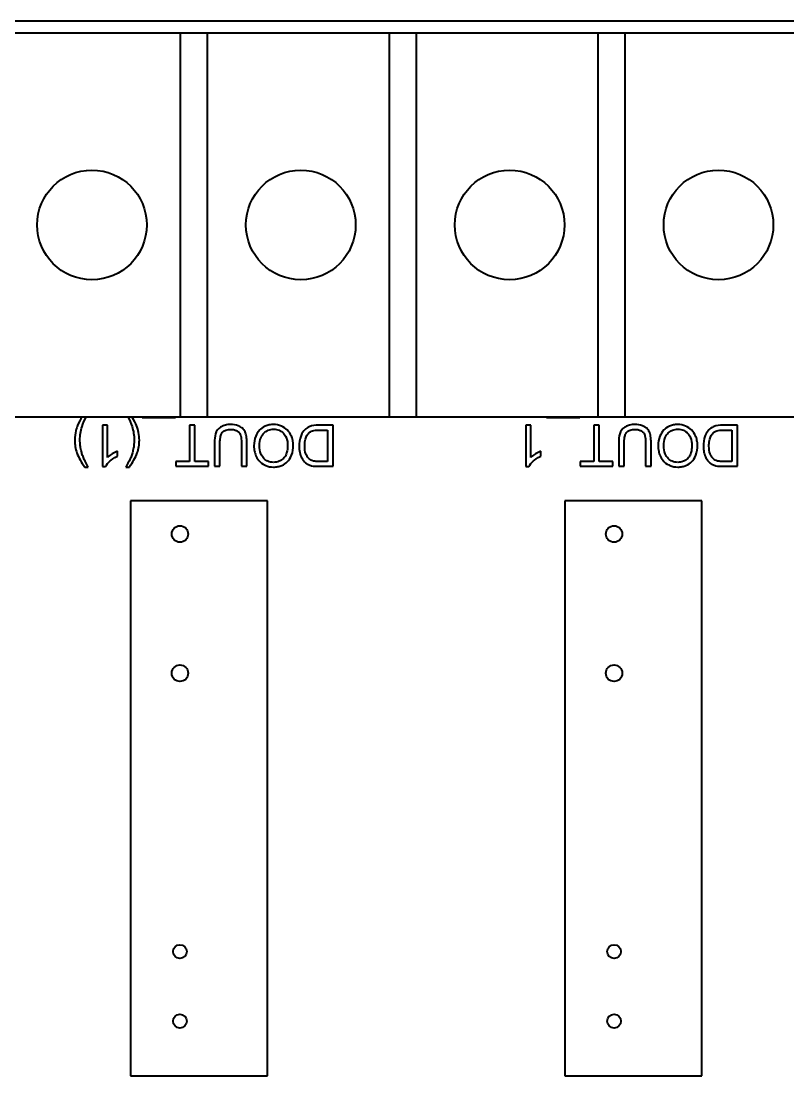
# Model space of a CAD drawing. Header units: millimetres. Extents: x 0 to 5945, y 0 to 4205.
# Drawn here: x 1691.44 to 1719.42, y 240.12 to 278.62 of the extents above; entities that cross this region are included whole.
import ezdxf

# ---------------------------------------------------------------- set-up
doc = ezdxf.new("R2010")
doc.units = ezdxf.units.MM
doc.header["$LTSCALE"] = 5
doc.layers.add('가시적인 것(ISO)', color=3, linetype='Continuous', lineweight=40)

msp = doc.modelspace()

# ---------------------------------------------------------------- linework, layer by layer
at = {"layer": '가시적인 것(ISO)'}
for p, q in [((1744.737, 278.623), (1574.737, 278.623)), ((1697.247, 278.183), (1690.627, 278.183)), ((1697.247, 278.183), (1697.247, 264.183)), ((1698.247, 278.183), (1697.247, 278.183)), ((1698.247, 264.183), (1698.247, 278.183)), ((1704.867, 278.183), (1698.247, 278.183)), ((1704.867, 278.183), (1704.867, 264.183)), ((1705.867, 278.183), (1704.867, 278.183)), ((1705.867, 264.183), (1705.867, 278.183)), ((1712.487, 278.183), (1705.867, 278.183)), ((1712.487, 278.183), (1712.487, 264.183)), ((1713.487, 278.183), (1712.487, 278.183)), ((1713.487, 264.183), (1713.487, 278.183)), ((1728.836, 278.183), (1713.487, 278.183)), ((1690.627, 264.183), (1697.247, 264.183)), ((1695.859, 264.183), (1695.859, 264.156)), ((1695.859, 264.156), (1697.08, 264.156)), ((1697.08, 264.156), (1697.08, 264.183)), ((1697.247, 264.183), (1698.247, 264.183)), ((1698.247, 264.183), (1704.867, 264.183)), ((1704.867, 264.183), (1705.867, 264.183)), ((1705.867, 264.183), (1712.487, 264.183)), ((1710.609, 264.183), (1710.609, 264.156)), ((1710.609, 264.156), (1711.83, 264.156)), ((1711.83, 264.156), (1711.83, 264.183)), ((1712.487, 264.183), (1713.487, 264.183)), ((1713.487, 264.183), (1728.836, 264.183)), ((1694.59, 263.873), (1694.406, 263.873)), ((1694.406, 263.873), (1694.406, 262.367)), ((1694.59, 262.7), (1694.59, 263.873)), ((1697.786, 263.873), (1697.587, 263.873)), ((1697.587, 263.873), (1697.587, 262.55)), ((1697.786, 262.55), (1697.786, 263.873)), ((1702.825, 263.873), (1702.284, 263.873)), ((1702.825, 262.373), (1702.825, 263.873)), ((1710.038, 263.873), (1709.854, 263.873)), ((1709.854, 263.873), (1709.854, 262.367)), ((1710.038, 262.7), (1710.038, 263.873)), ((1712.536, 263.873), (1712.337, 263.873)), ((1712.337, 263.873), (1712.337, 262.55)), ((1712.536, 262.55), (1712.536, 263.873)), ((1717.575, 263.873), (1717.034, 263.873)), ((1717.575, 262.373), (1717.575, 263.873)), ((1702.306, 263.696), (1702.627, 263.696)), ((1702.627, 263.696), (1702.627, 262.55)), ((1717.056, 263.696), (1717.377, 263.696)), ((1717.377, 263.696), (1717.377, 262.55)), ((1698.498, 263.24), (1698.498, 262.373)), ((1698.697, 262.373), (1698.697, 263.238)), ((1699.479, 263.238), (1699.479, 262.373)), ((1699.678, 262.373), (1699.678, 263.24)), ((1713.248, 263.24), (1713.248, 262.373)), ((1713.447, 262.373), (1713.447, 263.238)), ((1714.229, 263.238), (1714.229, 262.373)), ((1714.428, 262.373), (1714.428, 263.24)), ((1694.958, 262.743), (1694.958, 262.922)), ((1710.406, 262.743), (1710.406, 262.922)), ((1693.763, 262.348), (1693.894, 262.348)), ((1694.406, 262.367), (1694.525, 262.367)), ((1695.261, 262.348), (1695.393, 262.348)), ((1697.587, 262.55), (1697.091, 262.55)), ((1697.091, 262.55), (1697.091, 262.373)), ((1697.091, 262.373), (1698.28, 262.373)), ((1698.28, 262.55), (1697.786, 262.55)), ((1698.28, 262.373), (1698.28, 262.55)), ((1698.498, 262.373), (1698.697, 262.373)), ((1699.479, 262.373), (1699.678, 262.373)), ((1702.309, 262.373), (1702.825, 262.373)), ((1702.627, 262.55), (1702.311, 262.55)), ((1709.854, 262.367), (1709.973, 262.367)), ((1712.337, 262.55), (1711.841, 262.55)), ((1711.841, 262.55), (1711.841, 262.373)), ((1711.841, 262.373), (1713.03, 262.373)), ((1713.03, 262.55), (1712.536, 262.55)), ((1713.03, 262.373), (1713.03, 262.55)), ((1713.248, 262.373), (1713.447, 262.373)), ((1714.229, 262.373), (1714.428, 262.373)), ((1717.059, 262.373), (1717.575, 262.373)), ((1717.377, 262.55), (1717.061, 262.55)), ((1700.434, 261.115), (1695.438, 261.115)), ((1695.438, 261.115), (1695.438, 240.125)), ((1700.434, 240.125), (1700.434, 261.115)), ((1716.274, 261.115), (1711.278, 261.115)), ((1711.278, 261.115), (1711.278, 240.125)), ((1716.274, 240.125), (1716.274, 261.115)), ((1695.438, 240.125), (1700.434, 240.125)), ((1711.278, 240.125), (1716.274, 240.125))]:
    msp.add_line(p, q, dxfattribs=at)
for centre, radius in [((1694.027, 271.183), 2), ((1701.647, 271.183), 2), ((1709.267, 271.183), 2), ((1716.887, 271.183), 2), ((1697.237, 259.903), 0.3), ((1713.077, 259.903), 0.3), ((1697.237, 254.823), 0.3), ((1713.077, 254.823), 0.3), ((1697.237, 244.663), 0.25), ((1713.077, 244.663), 0.25), ((1697.237, 242.123), 0.25), ((1713.077, 242.123), 0.25)]:
    msp.add_circle(centre, radius, dxfattribs=at)
for points, knots in [([(1693.669, 264.183), (1693.604, 264.083), (1693.55, 263.975), (1693.47, 263.781), (1693.399, 263.592), (1693.399, 263.33)], [-0.1832014, -0.1832014, -0.1832014, -0.1832014, -0.0787799, -0.0787799, 0, 0, 0, 0]), ([(1693.589, 263.331), (1693.589, 263.499), (1693.615, 263.663), (1693.704, 263.948), (1693.756, 264.068), (1693.818, 264.183)], [-0.10471142, -0.10471142, -0.10471142, -0.10471142, -0.05443322, -0.05443322, -0.01516202, -0.01516202, -0.01516202, -0.01516202]), ([(1695.337, 264.183), (1695.399, 264.068), (1695.452, 263.948), (1695.54, 263.663), (1695.567, 263.499), (1695.567, 263.331)], [-0.08956306, -0.08956306, -0.08956306, -0.08956306, -0.05028586, -0.05028586, 0, 0, 0, 0]), ([(1695.756, 263.33), (1695.756, 263.515), (1695.721, 263.693), (1695.627, 263.922), (1695.575, 264.045), (1695.486, 264.183)], [-0.233985, -0.233985, -0.233985, -0.233985, -0.0717624, -0.0717624, -0.01692, -0.01692, -0.01692, -0.01692]), ([(1699.085, 263.898), (1699.021, 263.898), (1698.956, 263.893), (1698.84, 263.866), (1698.789, 263.847), (1698.72, 263.807), (1698.662, 263.771), (1698.572, 263.658), (1698.549, 263.606), (1698.507, 263.461), (1698.498, 263.349), (1698.498, 263.24)], [-0.1827395, -0.1827395, -0.1827395, -0.1827395, -0.1243095, -0.1243095, -0.0742781, -0.0742781, -0.0514626, -0.0514626, -0.0329561, -0.0329561, 0, 0, 0, 0]), ([(1698.697, 263.238), (1698.697, 263.301), (1698.7, 263.367), (1698.719, 263.473), (1698.731, 263.521), (1698.768, 263.594), (1698.786, 263.618), (1698.838, 263.662), (1698.872, 263.68), (1698.969, 263.712), (1699.038, 263.719), (1699.102, 263.719)], [-0.06580544, -0.06580544, -0.06580544, -0.06580544, -0.05062257, -0.05062257, -0.03951225, -0.03951225, -0.0306635, -0.0306635, -0.01915675, -0.01915675, 0, 0, 0, 0]), ([(1699.678, 263.24), (1699.678, 263.313), (1699.674, 263.391), (1699.653, 263.52), (1699.638, 263.578), (1699.591, 263.681), (1699.56, 263.724), (1699.49, 263.789), (1699.442, 263.826), (1699.277, 263.887), (1699.178, 263.898), (1699.085, 263.898)], [-0.1666428, -0.1666428, -0.1666428, -0.1666428, -0.120317, -0.120317, -0.0849202, -0.0849202, -0.0527526, -0.0527526, -0.028158, -0.028158, 0, 0, 0, 0]), ([(1699.102, 263.719), (1699.143, 263.719), (1699.184, 263.715), (1699.269, 263.694), (1699.302, 263.678), (1699.356, 263.646), (1699.382, 263.623), (1699.433, 263.557), (1699.447, 263.519), (1699.474, 263.419), (1699.479, 263.326), (1699.479, 263.238)], [-0.0552723, -0.0552723, -0.0552723, -0.0552723, -0.05006966, -0.05006966, -0.04418631, -0.04418631, -0.03650006, -0.03650006, -0.02622502, -0.02622502, 0, 0, 0, 0]), ([(1700.653, 263.898), (1700.6, 263.898), (1700.547, 263.893), (1700.443, 263.871), (1700.394, 263.855), (1700.243, 263.787), (1700.18, 263.732), (1700.077, 263.628), (1700.032, 263.547), (1699.956, 263.363), (1699.936, 263.245), (1699.936, 263.125)], [-0.08052814, -0.08052814, -0.08052814, -0.08052814, -0.075448, -0.075448, -0.0704261, -0.0704261, -0.05969695, -0.05969695, -0.03604414, -0.03604414, 0, 0, 0, 0]), ([(1700.141, 263.123), (1700.141, 263.226), (1700.155, 263.333), (1700.224, 263.497), (1700.263, 263.549), (1700.349, 263.634), (1700.399, 263.667), (1700.518, 263.717), (1700.586, 263.728), (1700.654, 263.728)], [-0.08165834, -0.08165834, -0.08165834, -0.08165834, -0.05685822, -0.05685822, -0.03882835, -0.03882835, -0.0205962, -0.0205962, 0, 0, 0, 0]), ([(1701.371, 263.142), (1701.371, 263.203), (1701.365, 263.263), (1701.34, 263.38), (1701.322, 263.437), (1701.27, 263.553), (1701.227, 263.629), (1701.092, 263.762), (1701.018, 263.811), (1700.848, 263.882), (1700.752, 263.898), (1700.653, 263.898)], [-0.1419282, -0.1419282, -0.1419282, -0.1419282, -0.11405, -0.11405, -0.0863552, -0.0863552, -0.0554723, -0.0554723, -0.0295193, -0.0295193, 0, 0, 0, 0]), ([(1700.654, 263.728), (1700.69, 263.728), (1700.725, 263.725), (1700.793, 263.712), (1700.825, 263.702), (1700.915, 263.664), (1700.967, 263.627), (1701.045, 263.548), (1701.088, 263.494), (1701.154, 263.328), (1701.167, 263.236), (1701.167, 263.145)], [-0.1304948, -0.1304948, -0.1304948, -0.1304948, -0.1101568, -0.1101568, -0.0908219, -0.0908219, -0.0538229, -0.0538229, -0.0272604, -0.0272604, 0, 0, 0, 0]), ([(1702.284, 263.873), (1702.187, 263.873), (1702.061, 263.863), (1701.887, 263.791), (1701.837, 263.757), (1701.743, 263.663), (1701.696, 263.602), (1701.594, 263.351), (1701.585, 263.207), (1701.585, 263.115)], [-0.1013045, -0.1013045, -0.1013045, -0.1013045, -0.0660401, -0.0660401, -0.0467074, -0.0467074, -0.0277304, -0.0277304, 0, 0, 0, 0]), ([(1713.835, 263.898), (1713.771, 263.898), (1713.706, 263.893), (1713.59, 263.866), (1713.539, 263.847), (1713.47, 263.807), (1713.412, 263.771), (1713.322, 263.658), (1713.299, 263.606), (1713.257, 263.461), (1713.248, 263.349), (1713.248, 263.24)], [-0.1827395, -0.1827395, -0.1827395, -0.1827395, -0.1243095, -0.1243095, -0.0742781, -0.0742781, -0.0514626, -0.0514626, -0.0329561, -0.0329561, 0, 0, 0, 0]), ([(1713.447, 263.238), (1713.447, 263.301), (1713.45, 263.367), (1713.469, 263.473), (1713.481, 263.521), (1713.518, 263.594), (1713.536, 263.618), (1713.588, 263.662), (1713.622, 263.68), (1713.719, 263.712), (1713.788, 263.719), (1713.852, 263.719)], [-0.06580544, -0.06580544, -0.06580544, -0.06580544, -0.05062257, -0.05062257, -0.03951225, -0.03951225, -0.0306635, -0.0306635, -0.01915675, -0.01915675, 0, 0, 0, 0]), ([(1714.428, 263.24), (1714.428, 263.313), (1714.424, 263.391), (1714.403, 263.52), (1714.388, 263.578), (1714.341, 263.681), (1714.31, 263.724), (1714.24, 263.789), (1714.192, 263.826), (1714.027, 263.887), (1713.928, 263.898), (1713.835, 263.898)], [-0.1666428, -0.1666428, -0.1666428, -0.1666428, -0.120317, -0.120317, -0.0849202, -0.0849202, -0.0527526, -0.0527526, -0.028158, -0.028158, 0, 0, 0, 0]), ([(1713.852, 263.719), (1713.893, 263.719), (1713.934, 263.715), (1714.019, 263.694), (1714.052, 263.678), (1714.106, 263.646), (1714.132, 263.623), (1714.183, 263.557), (1714.197, 263.519), (1714.224, 263.419), (1714.229, 263.326), (1714.229, 263.238)], [-0.0552723, -0.0552723, -0.0552723, -0.0552723, -0.05006966, -0.05006966, -0.04418631, -0.04418631, -0.03650006, -0.03650006, -0.02622502, -0.02622502, 0, 0, 0, 0]), ([(1715.403, 263.898), (1715.35, 263.898), (1715.297, 263.893), (1715.193, 263.871), (1715.144, 263.855), (1714.993, 263.787), (1714.93, 263.732), (1714.827, 263.628), (1714.782, 263.547), (1714.706, 263.363), (1714.686, 263.245), (1714.686, 263.125)], [-0.08052814, -0.08052814, -0.08052814, -0.08052814, -0.075448, -0.075448, -0.0704261, -0.0704261, -0.05969695, -0.05969695, -0.03604414, -0.03604414, 0, 0, 0, 0]), ([(1714.891, 263.123), (1714.891, 263.226), (1714.905, 263.333), (1714.974, 263.497), (1715.013, 263.549), (1715.099, 263.634), (1715.149, 263.667), (1715.268, 263.717), (1715.336, 263.728), (1715.404, 263.728)], [-0.08165834, -0.08165834, -0.08165834, -0.08165834, -0.05685822, -0.05685822, -0.03882835, -0.03882835, -0.0205962, -0.0205962, 0, 0, 0, 0]), ([(1716.121, 263.142), (1716.121, 263.203), (1716.115, 263.263), (1716.09, 263.38), (1716.072, 263.437), (1716.02, 263.553), (1715.977, 263.629), (1715.842, 263.762), (1715.768, 263.811), (1715.598, 263.882), (1715.502, 263.898), (1715.403, 263.898)], [-0.1419282, -0.1419282, -0.1419282, -0.1419282, -0.11405, -0.11405, -0.0863552, -0.0863552, -0.0554723, -0.0554723, -0.0295193, -0.0295193, 0, 0, 0, 0]), ([(1715.404, 263.728), (1715.44, 263.728), (1715.475, 263.725), (1715.543, 263.712), (1715.575, 263.702), (1715.665, 263.664), (1715.717, 263.627), (1715.795, 263.548), (1715.838, 263.494), (1715.904, 263.328), (1715.917, 263.236), (1715.917, 263.145)], [-0.1304948, -0.1304948, -0.1304948, -0.1304948, -0.1101568, -0.1101568, -0.0908219, -0.0908219, -0.0538229, -0.0538229, -0.0272604, -0.0272604, 0, 0, 0, 0]), ([(1717.034, 263.873), (1716.937, 263.873), (1716.811, 263.863), (1716.637, 263.791), (1716.587, 263.757), (1716.493, 263.663), (1716.446, 263.602), (1716.344, 263.351), (1716.335, 263.207), (1716.335, 263.115)], [-0.1013045, -0.1013045, -0.1013045, -0.1013045, -0.0660401, -0.0660401, -0.0467074, -0.0467074, -0.0277304, -0.0277304, 0, 0, 0, 0]), ([(1693.399, 263.33), (1693.399, 263.25), (1693.405, 263.17), (1693.432, 263.014), (1693.452, 262.938), (1693.478, 262.863)], [-0.04764847, -0.04764847, -0.04764847, -0.04764847, -0.02365155, -0.02365155, 0, 0, 0, 0]), ([(1693.632, 262.949), (1693.618, 263.012), (1693.607, 263.075), (1693.592, 263.203), (1693.589, 263.267), (1693.589, 263.331)], [-0.03855357, -0.03855357, -0.03855357, -0.03855357, -0.01921174, -0.01921174, 0, 0, 0, 0]), ([(1695.567, 263.331), (1695.567, 263.267), (1695.563, 263.202), (1695.549, 263.074), (1695.538, 263.01), (1695.523, 262.947)], [-0.03878008, -0.03878008, -0.03878008, -0.03878008, -0.01945438, -0.01945438, 0, 0, 0, 0]), ([(1695.678, 262.863), (1695.704, 262.938), (1695.724, 263.014), (1695.75, 263.17), (1695.756, 263.25), (1695.756, 263.33)], [-0.04764837, -0.04764837, -0.04764837, -0.04764837, -0.02399687, -0.02399687, 0, 0, 0, 0]), ([(1701.79, 263.112), (1701.79, 263.178), (1701.794, 263.247), (1701.82, 263.385), (1701.84, 263.434), (1701.877, 263.514), (1701.904, 263.555), (1701.939, 263.591)], [-0.03646535, -0.03646535, -0.03646535, -0.03646535, -0.02628406, -0.02628406, -0.01488015, -0.01488015, 0, 0, 0, 0]), ([(1701.939, 263.591), (1701.957, 263.608), (1701.976, 263.623), (1702.026, 263.652), (1702.055, 263.662), (1702.136, 263.689), (1702.218, 263.696), (1702.306, 263.696)], [-0.03972134, -0.03972134, -0.03972134, -0.03972134, -0.03404767, -0.03404767, -0.02637667, -0.02637667, 0, 0, 0, 0]), ([(1716.54, 263.112), (1716.54, 263.178), (1716.544, 263.247), (1716.57, 263.385), (1716.59, 263.434), (1716.627, 263.514), (1716.654, 263.555), (1716.689, 263.591)], [-0.03646535, -0.03646535, -0.03646535, -0.03646535, -0.02628406, -0.02628406, -0.01488015, -0.01488015, 0, 0, 0, 0]), ([(1716.689, 263.591), (1716.707, 263.608), (1716.726, 263.623), (1716.776, 263.652), (1716.805, 263.662), (1716.886, 263.689), (1716.968, 263.696), (1717.056, 263.696)], [-0.03972134, -0.03972134, -0.03972134, -0.03972134, -0.03404767, -0.03404767, -0.02637667, -0.02637667, 0, 0, 0, 0]), ([(1693.729, 262.654), (1693.709, 262.702), (1693.69, 262.75), (1693.658, 262.848), (1693.644, 262.898), (1693.632, 262.949)], [-0.03112118, -0.03112118, -0.03112118, -0.03112118, -0.01562574, -0.01562574, 0, 0, 0, 0]), ([(1695.523, 262.947), (1695.511, 262.896), (1695.497, 262.846), (1695.464, 262.747), (1695.446, 262.699), (1695.425, 262.652)], [-0.03115365, -0.03115365, -0.03115365, -0.03115365, -0.01545144, -0.01545144, 0, 0, 0, 0]), ([(1699.936, 263.125), (1699.936, 263.06), (1699.942, 262.995), (1699.966, 262.871), (1699.984, 262.813), (1700.052, 262.655), (1700.106, 262.59), (1700.228, 262.466), (1700.315, 262.423), (1700.458, 262.363), (1700.554, 262.347), (1700.653, 262.347)], [-0.06480513, -0.06480513, -0.06480513, -0.06480513, -0.05981322, -0.05981322, -0.05512545, -0.05512545, -0.04655354, -0.04655354, -0.0296574, -0.0296574, 0, 0, 0, 0]), ([(1700.652, 262.517), (1700.615, 262.517), (1700.579, 262.52), (1700.508, 262.535), (1700.474, 262.546), (1700.399, 262.58), (1700.346, 262.611), (1700.263, 262.697), (1700.223, 262.75), (1700.155, 262.923), (1700.141, 263.024), (1700.141, 263.123)], [-0.1516136, -0.1516136, -0.1516136, -0.1516136, -0.1220791, -0.1220791, -0.0935316, -0.0935316, -0.0558687, -0.0558687, -0.0298206, -0.0298206, 0, 0, 0, 0]), ([(1701.167, 263.145), (1701.167, 263.078), (1701.162, 263.008), (1701.14, 262.887), (1701.124, 262.832), (1701.079, 262.738), (1701.052, 262.697), (1700.97, 262.618), (1700.914, 262.581), (1700.79, 262.529), (1700.722, 262.517), (1700.652, 262.517)], [-0.09205293, -0.09205293, -0.09205293, -0.09205293, -0.07187986, -0.07187986, -0.05512906, -0.05512906, -0.04039251, -0.04039251, -0.02097998, -0.02097998, 0, 0, 0, 0]), ([(1700.653, 262.347), (1700.706, 262.347), (1700.758, 262.351), (1700.858, 262.37), (1700.905, 262.384), (1701.032, 262.438), (1701.103, 262.488), (1701.206, 262.594), (1701.265, 262.665), (1701.355, 262.893), (1701.371, 263.019), (1701.371, 263.142)], [-0.1914347, -0.1914347, -0.1914347, -0.1914347, -0.1588981, -0.1588981, -0.1283406, -0.1283406, -0.0734868, -0.0734868, -0.0371408, -0.0371408, 0, 0, 0, 0]), ([(1701.585, 263.115), (1701.585, 263.036), (1701.592, 262.956), (1701.624, 262.805), (1701.648, 262.739), (1701.715, 262.611), (1701.762, 262.552), (1701.822, 262.502)], [-0.06427655, -0.06427655, -0.06427655, -0.06427655, -0.04327347, -0.04327347, -0.02318587, -0.02318587, 0, 0, 0, 0]), ([(1702.055, 262.581), (1702.029, 262.591), (1702.005, 262.604), (1701.959, 262.637), (1701.938, 262.657), (1701.89, 262.712), (1701.856, 262.756), (1701.8, 262.912), (1701.79, 263.012), (1701.79, 263.112)], [-0.08863704, -0.08863704, -0.08863704, -0.08863704, -0.07259706, -0.07259706, -0.05563873, -0.05563873, -0.02994642, -0.02994642, 0, 0, 0, 0]), ([(1714.686, 263.125), (1714.686, 263.06), (1714.692, 262.995), (1714.716, 262.871), (1714.734, 262.813), (1714.802, 262.655), (1714.856, 262.59), (1714.978, 262.466), (1715.065, 262.423), (1715.208, 262.363), (1715.304, 262.347), (1715.403, 262.347)], [-0.06480513, -0.06480513, -0.06480513, -0.06480513, -0.05981322, -0.05981322, -0.05512545, -0.05512545, -0.04655354, -0.04655354, -0.0296574, -0.0296574, 0, 0, 0, 0]), ([(1715.402, 262.517), (1715.365, 262.517), (1715.329, 262.52), (1715.258, 262.535), (1715.224, 262.546), (1715.149, 262.58), (1715.096, 262.611), (1715.013, 262.697), (1714.973, 262.75), (1714.905, 262.923), (1714.891, 263.024), (1714.891, 263.123)], [-0.1516136, -0.1516136, -0.1516136, -0.1516136, -0.1220791, -0.1220791, -0.0935316, -0.0935316, -0.0558687, -0.0558687, -0.0298206, -0.0298206, 0, 0, 0, 0]), ([(1715.917, 263.145), (1715.917, 263.078), (1715.912, 263.008), (1715.89, 262.887), (1715.874, 262.832), (1715.829, 262.738), (1715.802, 262.697), (1715.72, 262.618), (1715.664, 262.581), (1715.54, 262.529), (1715.472, 262.517), (1715.402, 262.517)], [-0.09205293, -0.09205293, -0.09205293, -0.09205293, -0.07187986, -0.07187986, -0.05512906, -0.05512906, -0.04039251, -0.04039251, -0.02097998, -0.02097998, 0, 0, 0, 0]), ([(1715.403, 262.347), (1715.456, 262.347), (1715.508, 262.351), (1715.608, 262.37), (1715.655, 262.384), (1715.782, 262.438), (1715.853, 262.488), (1715.956, 262.594), (1716.015, 262.665), (1716.105, 262.893), (1716.121, 263.019), (1716.121, 263.142)], [-0.1914347, -0.1914347, -0.1914347, -0.1914347, -0.1588981, -0.1588981, -0.1283406, -0.1283406, -0.0734868, -0.0734868, -0.0371408, -0.0371408, 0, 0, 0, 0]), ([(1716.335, 263.115), (1716.335, 263.036), (1716.342, 262.956), (1716.374, 262.805), (1716.398, 262.739), (1716.465, 262.611), (1716.512, 262.552), (1716.572, 262.502)], [-0.06427655, -0.06427655, -0.06427655, -0.06427655, -0.04327347, -0.04327347, -0.02318587, -0.02318587, 0, 0, 0, 0]), ([(1716.805, 262.581), (1716.779, 262.591), (1716.755, 262.604), (1716.709, 262.637), (1716.688, 262.657), (1716.64, 262.712), (1716.606, 262.756), (1716.55, 262.912), (1716.54, 263.012), (1716.54, 263.112)], [-0.08863704, -0.08863704, -0.08863704, -0.08863704, -0.07259706, -0.07259706, -0.05563873, -0.05563873, -0.02994642, -0.02994642, 0, 0, 0, 0]), ([(1693.478, 262.863), (1693.51, 262.774), (1693.55, 262.688), (1693.645, 262.516), (1693.701, 262.43), (1693.763, 262.348)], [-0.05910636, -0.05910636, -0.05910636, -0.05910636, -0.03070392, -0.03070392, 0, 0, 0, 0]), ([(1693.894, 262.348), (1693.86, 262.406), (1693.823, 262.472), (1693.771, 262.568), (1693.746, 262.616), (1693.729, 262.654)], [-0.03315715, -0.03315715, -0.03315715, -0.03315715, -0.01248793, -0.01248793, 0, 0, 0, 0]), ([(1694.525, 262.367), (1694.561, 262.44), (1694.621, 262.507), (1694.732, 262.606), (1694.817, 262.677), (1694.958, 262.743)], [-0.1204348, -0.1204348, -0.1204348, -0.1204348, -0.0467866, -0.0467866, 0, 0, 0, 0]), ([(1694.958, 262.922), (1694.893, 262.897), (1694.825, 262.862), (1694.728, 262.805), (1694.653, 262.759), (1694.59, 262.7)], [-0.06797462, -0.06797462, -0.06797462, -0.06797462, -0.02573644, -0.02573644, 0, 0, 0, 0]), ([(1695.425, 262.652), (1695.408, 262.614), (1695.383, 262.566), (1695.332, 262.471), (1695.295, 262.406), (1695.261, 262.348)], [-0.03227518, -0.03227518, -0.03227518, -0.03227518, -0.02006703, -0.02006703, 0, 0, 0, 0]), ([(1695.393, 262.348), (1695.454, 262.43), (1695.511, 262.516), (1695.606, 262.688), (1695.646, 262.774), (1695.678, 262.863)], [-0.05911167, -0.05911167, -0.05911167, -0.05911167, -0.02840499, -0.02840499, 0, 0, 0, 0]), ([(1702.311, 262.55), (1702.262, 262.55), (1702.208, 262.552), (1702.122, 262.562), (1702.085, 262.569), (1702.055, 262.581)], [-0.02271504, -0.02271504, -0.02271504, -0.02271504, -0.00972271, -0.00972271, 0, 0, 0, 0]), ([(1709.973, 262.367), (1710.008, 262.44), (1710.069, 262.507), (1710.179, 262.606), (1710.265, 262.677), (1710.406, 262.743)], [-0.1204348, -0.1204348, -0.1204348, -0.1204348, -0.0467866, -0.0467866, 0, 0, 0, 0]), ([(1710.406, 262.922), (1710.34, 262.897), (1710.272, 262.862), (1710.175, 262.805), (1710.1, 262.759), (1710.038, 262.7)], [-0.06797462, -0.06797462, -0.06797462, -0.06797462, -0.02573644, -0.02573644, 0, 0, 0, 0]), ([(1717.061, 262.55), (1717.012, 262.55), (1716.958, 262.552), (1716.872, 262.562), (1716.835, 262.569), (1716.805, 262.581)], [-0.02271504, -0.02271504, -0.02271504, -0.02271504, -0.00972271, -0.00972271, 0, 0, 0, 0]), ([(1701.822, 262.502), (1701.852, 262.476), (1701.886, 262.454), (1701.96, 262.418), (1702, 262.404), (1702.041, 262.395)], [-0.02477761, -0.02477761, -0.02477761, -0.02477761, -0.01271181, -0.01271181, 0, 0, 0, 0]), ([(1702.041, 262.395), (1702.077, 262.386), (1702.118, 262.381), (1702.205, 262.374), (1702.258, 262.373), (1702.309, 262.373)], [-0.02610579, -0.02610579, -0.02610579, -0.02610579, -0.0151034, -0.0151034, 0, 0, 0, 0]), ([(1716.572, 262.502), (1716.602, 262.476), (1716.636, 262.454), (1716.71, 262.418), (1716.75, 262.404), (1716.791, 262.395)], [-0.02477761, -0.02477761, -0.02477761, -0.02477761, -0.01271181, -0.01271181, 0, 0, 0, 0]), ([(1716.791, 262.395), (1716.827, 262.386), (1716.868, 262.381), (1716.955, 262.374), (1717.008, 262.373), (1717.059, 262.373)], [-0.02610579, -0.02610579, -0.02610579, -0.02610579, -0.0151034, -0.0151034, 0, 0, 0, 0])]:
    msp.add_open_spline(points, degree=3, knots=knots, dxfattribs=at)

doc.saveas('drawing.dxf')
